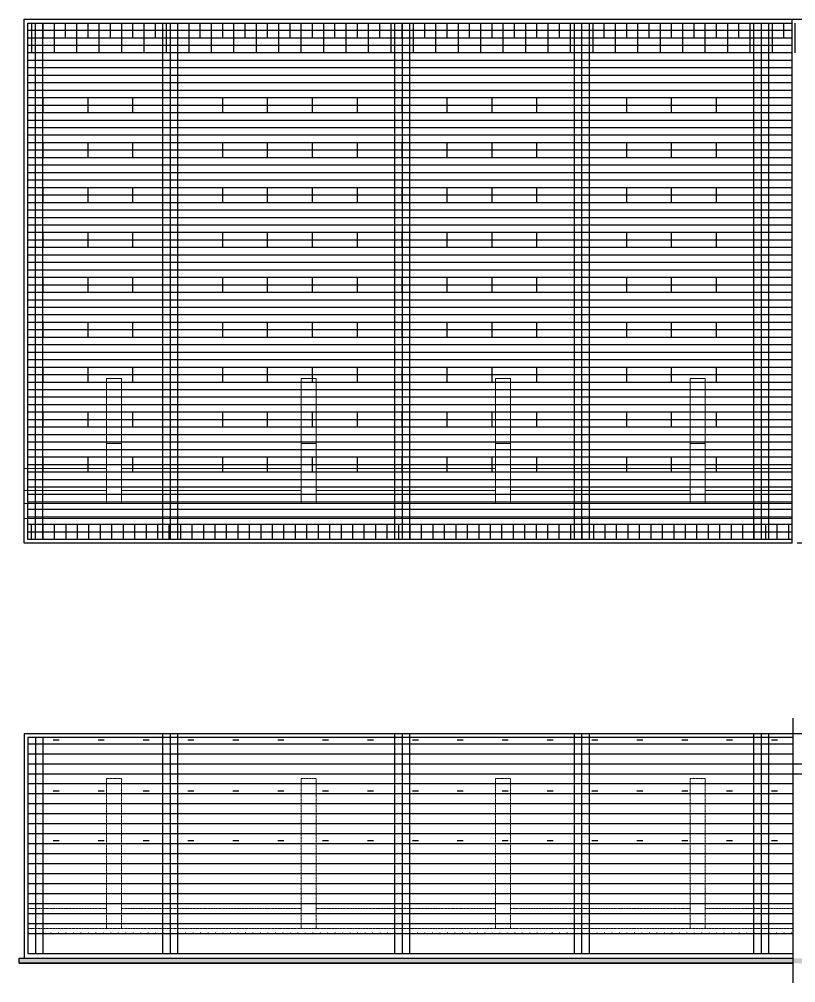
# Model space of a CAD drawing. Header units: centimetres. Extents: x 21448 to 61951, y 7284 to 18464.
# Drawn here: x 50828 to 52385, y 12586 to 14517 of the extents above; entities that cross this region are included whole.
import ezdxf

# ---------------------------------------------------------------- set-up
doc = ezdxf.new("R2010")
doc.units = ezdxf.units.CM
doc.header["$MEASUREMENT"] = 0
doc.linetypes.add('HIDDEN', pattern=[0.375, 0.25, -0.125])
for name, color, linetype, lineweight in [('HATCH', 250, 'Continuous', 9), ('KHUAT', 254, 'HIDDEN', 15), ('THAY', 7, 'Continuous', 25), ('THEPDAI', 3, 'Continuous', 30), ('THEPDOC', 1, 'Continuous', 40)]:
    doc.layers.add(name, color=color, linetype=linetype, lineweight=lineweight)
doc.layers.add('Thep chu', color=1, linetype='Continuous')

msp = doc.modelspace()

# ---------------------------------------------------------------- hatches: boundary and pattern name
at = {"layer": 'HATCH'}
h = msp.add_hatch(dxfattribs=at)
h.set_pattern_fill('AR-CONC', color=256, style=0)
h.set_pattern_definition([(50, (0, 0), (7.1726018, -0.62752135), [0.75, -8.25]), (355, (0, 0), (-1.3875133, 7.5219213), [0.6, -6.6]), (100.4514, (0.598, -0.052), (5.7850938, 6.8943954), [0.6374019, -7.0114211]), (46.1842, (0, 2), (10.6724105, -1.6551901), [1.125, -12.375]), (96.6356, (0.889, 1.862), (9.346627, 9.7411787), [0.9561029, -10.51713]), (351.1842, (0, 2), (9.3466195, 9.741186), [0.9, -9.9]), (21, (1, 1.5), (5.9690705, -4.0261889), [0.75, -8.25]), (326, (1, 1.5), (2.4331533, 7.25150045), [0.6, -6.6]), (71.4514, (1.4974, 1.1645), (8.4022263, 3.225305), [0.6374019, -7.0114211]), (37.5, (0, 0), (0.12159855, 3.32893854), [0, -6.52, 0, -6.7, 0, -6.625]), (7.5, (0, 0), (2.63069537, 3.94411712), [0, -3.82, 0, -6.37, 0, -2.525]), (327.5, (-2.23, 0), (5.33822436, -0.22554872), [0, -2.5, 0, -7.8, 0, -10.35]), (317.5, (-3.23, 0), (5.8318617, 1.00104982), [0, -3.25, 0, -5.18, 0, -7.35])])
h.paths.add_polyline_path([(53937.9, 12634.9), (50827.9, 12634.9), (50827.9, 12624.9), (53937.9, 12624.9)])

# ---------------------------------------------------------------- linework, layer by layer
at = {"layer": 'KHUAT', "color": 4, "linetype": 'ByBlock'}
for p, q in [((51032.9, 13796.5), (51002.9, 13796.5)), ((51002.9, 13546.5), (51002.9, 13796.5)), ((51032.9, 13546.5), (51032.9, 13796.5)), ((51422.9, 13796.5), (51392.9, 13796.5)), ((51392.9, 13546.5), (51392.9, 13796.5)), ((51422.9, 13546.5), (51422.9, 13796.5)), ((51812.9, 13796.5), (51782.9, 13796.5)), ((51782.9, 13546.5), (51782.9, 13796.5)), ((51812.9, 13546.5), (51812.9, 13796.5)), ((52202.9, 13796.5), (52172.9, 13796.5)), ((52172.9, 13546.5), (52172.9, 13796.5)), ((52202.9, 13546.5), (52202.9, 13796.5)), ((51032.9, 13666.5), (51002.9, 13666.5)), ((51422.9, 13666.5), (51392.9, 13666.5)), ((51812.9, 13666.5), (51782.9, 13666.5)), ((52202.9, 13666.5), (52172.9, 13666.5)), ((51002.9, 13616.5), (50837.9, 13616.5)), ((51392.9, 13616.5), (51032.9, 13616.5)), ((51782.9, 13616.5), (51422.9, 13616.5)), ((52172.9, 13616.5), (51812.9, 13616.5)), ((52377.9, 13616.5), (52202.9, 13616.5)), ((51002.9, 13572.5), (50837.9, 13572.5)), ((51392.9, 13572.5), (51032.9, 13572.5)), ((51782.9, 13572.5), (51422.9, 13572.5)), ((52172.9, 13572.5), (51812.9, 13572.5)), ((52377.9, 13572.5), (52202.9, 13572.5)), ((52377.9, 13546.5), (50837.9, 13546.5)), ((52377.9, 13516.5), (50837.9, 13516.5))]:
    msp.add_line(p, q, dxfattribs=at)
at = {"layer": 'KHUAT', "color": 3}
for p, q in [((51002.9, 12994.9), (51002.9, 12694.9)), ((51002.9, 12994.9), (51032.9, 12994.9)), ((51032.9, 12994.9), (51032.9, 12694.9)), ((51392.9, 12994.9), (51392.9, 12694.9)), ((51392.9, 12994.9), (51422.9, 12994.9)), ((51422.9, 12994.9), (51422.9, 12694.9)), ((51782.9, 12994.9), (51782.9, 12694.9)), ((51782.9, 12994.9), (51812.9, 12994.9)), ((51812.9, 12994.9), (51812.9, 12694.9)), ((52172.9, 12994.9), (52172.9, 12694.9)), ((52172.9, 12994.9), (52202.9, 12994.9)), ((52202.9, 12994.9), (52202.9, 12694.9))]:
    msp.add_line(p, q, dxfattribs=at)
at = {"layer": 'KHUAT'}
for p, q in [((50845.4, 12734.9), (51002.9, 12734.9)), ((51032.9, 12734.9), (51392.9, 12734.9)), ((51422.9, 12734.9), (51782.9, 12734.9)), ((51812.9, 12734.9), (52172.9, 12734.9)), ((52202.9, 12734.9), (52378.9, 12734.9)), ((50845.4, 12694.9), (52378.9, 12694.9))]:
    msp.add_line(p, q, dxfattribs=at)
at = {"layer": 'THAY'}
for p, q in [((52377.9, 13466.5), (52377.9, 14516.5)), ((52378.9, 13115.9), (52378.9, 12586)), ((53927.9, 13084.9), (50837.9, 13084.9)), ((50837.9, 13084.9), (50837.9, 12634.9)), ((50827.9, 12624.9), (50827.9, 12634.9)), ((50827.9, 12634.9), (50837.9, 12634.9)), ((50837.9, 12634.9), (52378.9, 12634.9)), ((50827.9, 12624.9), (52378.9, 12624.9))]:
    msp.add_line(p, q, dxfattribs=at)
for points in [[(52377.9, 13466.5), (50837.9, 13466.5), (50837.9, 14516.5), (53927.9, 14516.5), (53927.9, 13466.5), (52387.9, 13466.5)], [(52378.9, 12624.9), (50827.9, 12624.9), (50827.9, 12634.9), (52378.9, 12634.9)]]:
    msp.add_lwpolyline(points, dxfattribs=at)
at = {"layer": 'Thep chu'}
for p, q in [((50845.4, 14509), (52377.9, 14509)), ((50845.4, 13474), (50845.4, 14509)), ((50860.4, 13474), (50860.4, 14509)), ((50875.4, 13474), (50875.4, 14509)), ((51115.4, 14509), (51115.4, 13474)), ((51130.4, 14509), (51130.4, 13474)), ((51145.4, 14509), (51145.4, 13474)), ((51580.4, 14509), (51580.4, 13474)), ((51595.4, 14509), (51595.4, 13474)), ((51610.4, 14509), (51610.4, 13474)), ((51940.4, 14509), (51940.4, 13474)), ((51955.4, 14509), (51955.4, 13474)), ((51970.4, 14509), (51970.4, 13474)), ((52300.4, 14509), (52300.4, 13474)), ((52315.4, 14509), (52315.4, 13474)), ((52330.4, 14509), (52330.4, 13474)), ((52377.9, 14494), (50845.4, 14494)), ((52377.9, 14479), (50845.4, 14479)), ((52377.9, 14464), (50845.4, 14464)), ((52377.9, 14449), (50845.4, 14449)), ((52377.9, 14434), (50845.4, 14434)), ((52377.9, 14419), (50845.4, 14419)), ((52377.9, 14404), (50845.4, 14404)), ((52377.9, 14389), (50845.4, 14389)), ((52377.9, 14374), (50845.4, 14374)), ((52377.9, 14359), (50845.4, 14359)), ((52377.9, 14344), (50845.4, 14344)), ((52377.9, 14329), (50845.4, 14329)), ((52377.9, 14314), (50845.4, 14314)), ((52377.9, 14299), (50845.4, 14299)), ((52377.9, 14284), (50845.4, 14284)), ((52377.9, 14269), (50845.4, 14269)), ((52377.9, 14254), (50845.4, 14254)), ((52377.9, 14239), (50845.4, 14239)), ((52377.9, 14224), (50845.4, 14224)), ((52377.9, 14209), (50845.4, 14209)), ((52377.9, 14194), (50845.4, 14194)), ((52377.9, 14179), (50845.4, 14179)), ((52377.9, 14164), (50845.4, 14164)), ((52377.9, 14149), (50845.4, 14149)), ((52377.9, 14134), (50845.4, 14134)), ((52377.9, 14119), (50845.4, 14119)), ((52377.9, 14104), (50845.4, 14104)), ((52377.9, 14089), (50845.4, 14089)), ((52377.9, 14074), (50845.4, 14074)), ((52377.9, 14059), (50845.4, 14059)), ((52377.9, 14044), (50845.4, 14044)), ((52377.9, 14029), (50845.4, 14029)), ((52377.9, 14014), (50845.4, 14014)), ((52377.9, 13999), (50845.4, 13999)), ((52377.9, 13984), (50845.4, 13984)), ((52377.9, 13969), (50845.4, 13969)), ((52377.9, 13954), (50845.4, 13954)), ((52377.9, 13939), (50845.4, 13939)), ((52377.9, 13924), (50845.4, 13924)), ((52377.9, 13909), (50845.4, 13909)), ((52377.9, 13894), (50845.4, 13894)), ((52377.9, 13879), (50845.4, 13879)), ((52377.9, 13864), (50845.4, 13864)), ((52377.9, 13849), (50845.4, 13849)), ((52377.9, 13834), (50845.4, 13834)), ((52377.9, 13819), (50845.4, 13819)), ((52377.9, 13804), (50845.4, 13804)), ((52377.9, 13789), (50845.4, 13789)), ((52377.9, 13774), (50845.4, 13774)), ((52377.9, 13759), (50845.4, 13759)), ((52377.9, 13744), (50845.4, 13744)), ((52377.9, 13729), (50845.4, 13729)), ((52377.9, 13714), (50845.4, 13714)), ((52377.9, 13699), (50845.4, 13699)), ((52377.9, 13684), (50845.4, 13684)), ((52377.9, 13669), (50845.4, 13669)), ((52377.9, 13654), (50845.4, 13654)), ((52377.9, 13639), (50845.4, 13639)), ((52377.9, 13624), (50845.4, 13624)), ((52377.9, 13609), (50845.4, 13609)), ((52377.9, 13594), (50845.4, 13594)), ((52377.9, 13579), (50845.4, 13579)), ((52377.9, 13564), (50845.4, 13564)), ((52377.9, 13549), (50845.4, 13549)), ((52377.9, 13534), (50845.4, 13534)), ((52377.9, 13519), (50845.4, 13519)), ((52377.9, 13504), (50845.4, 13504)), ((52377.9, 13489), (50845.4, 13489)), ((52377.9, 13474), (50845.4, 13474)), ((50845.4, 13077.4), (50845.4, 12644.9)), ((52378.9, 13077.4), (50845.4, 13077.4)), ((50860.4, 13077.4), (50860.4, 12644.9)), ((50875.4, 13077.4), (50875.4, 12644.9)), ((51115.4, 13084.9), (51115.4, 12644.9)), ((51130.4, 13084.9), (51130.4, 12644.9)), ((51145.4, 13084.9), (51145.4, 12644.9)), ((51580.4, 13084.9), (51580.4, 12644.9)), ((51595.4, 13084.9), (51595.4, 12644.9)), ((51610.4, 13084.9), (51610.4, 12644.9)), ((51940.4, 13084.9), (51940.4, 12644.9)), ((51955.4, 13084.9), (51955.4, 12644.9)), ((51970.4, 13084.9), (51970.4, 12644.9)), ((52300.4, 13084.9), (52300.4, 12644.9)), ((52315.4, 13084.9), (52315.4, 12644.9)), ((52330.4, 13084.9), (52330.4, 12644.9)), ((50845.4, 13064.9), (52378.9, 13064.9)), ((50845.4, 13044.9), (52378.9, 13044.9)), ((50845.4, 13024.9), (53920.4, 13024.9)), ((50845.4, 13004.9), (53920.4, 13004.9)), ((50845.4, 12984.9), (52378.9, 12984.9)), ((50845.4, 12964.9), (52378.9, 12964.9)), ((50845.4, 12944.9), (52378.9, 12944.9)), ((50845.4, 12924.9), (52378.9, 12924.9)), ((50845.4, 12904.9), (52378.9, 12904.9)), ((50845.4, 12884.9), (52378.9, 12884.9)), ((50845.4, 12864.9), (52378.9, 12864.9)), ((50845.4, 12844.9), (52378.9, 12844.9)), ((50845.4, 12824.9), (52378.9, 12824.9)), ((50845.4, 12804.9), (52378.9, 12804.9)), ((50845.4, 12784.9), (52378.9, 12784.9)), ((50845.4, 12764.9), (52378.9, 12764.9)), ((50845.4, 12744.9), (52378.9, 12744.9)), ((50845.4, 12724.9), (52378.9, 12724.9)), ((50845.4, 12704.9), (52378.9, 12704.9)), ((50845.4, 12684.9), (52378.9, 12684.9)), ((50845.4, 12644.9), (52378.9, 12644.9))]:
    msp.add_line(p, q, dxfattribs=at)
at = {"layer": 'THEPDAI'}
for p, q in [((50852.7, 14509), (50852.7, 14449)), ((50875.2, 14509), (50875.2, 14479)), ((50897.7, 14509), (50897.7, 14449)), ((50920.2, 14509), (50920.2, 14479)), ((50942.7, 14509), (50942.7, 14449)), ((50965.2, 14509), (50965.2, 14479)), ((50987.7, 14509), (50987.7, 14449)), ((51010.2, 14509), (51010.2, 14479)), ((51032.7, 14509), (51032.7, 14449)), ((51055.2, 14509), (51055.2, 14479)), ((51077.7, 14509), (51077.7, 14449)), ((51100.2, 14509), (51100.2, 14479)), ((51122.7, 14509), (51122.7, 14449)), ((51145.2, 14509), (51145.2, 14479)), ((51167.7, 14509), (51167.7, 14449)), ((51190.2, 14509), (51190.2, 14479)), ((51212.7, 14509), (51212.7, 14449)), ((51235.2, 14509), (51235.2, 14479)), ((51257.7, 14509), (51257.7, 14449)), ((51280.2, 14509), (51280.2, 14479)), ((51302.7, 14509), (51302.7, 14449)), ((51325.2, 14509), (51325.2, 14479)), ((51347.7, 14509), (51347.7, 14449)), ((51370.2, 14509), (51370.2, 14479)), ((51392.7, 14509), (51392.7, 14449)), ((51415.2, 14509), (51415.2, 14479)), ((51437.7, 14509), (51437.7, 14449)), ((51460.2, 14509), (51460.2, 14479)), ((51482.7, 14509), (51482.7, 14449)), ((51505.2, 14509), (51505.2, 14479)), ((51527.7, 14509), (51527.7, 14449)), ((51550.2, 14509), (51550.2, 14479)), ((51572.7, 14509), (51572.7, 14449)), ((51595.2, 14509), (51595.2, 14479)), ((51617.7, 14509), (51617.7, 14449)), ((51640.2, 14509), (51640.2, 14479)), ((51662.7, 14509), (51662.7, 14449)), ((51685.2, 14509), (51685.2, 14479)), ((51707.7, 14509), (51707.7, 14449)), ((51730.2, 14509), (51730.2, 14479)), ((51752.7, 14509), (51752.7, 14449)), ((51775.2, 14509), (51775.2, 14479)), ((51797.7, 14509), (51797.7, 14449)), ((51820.2, 14509), (51820.2, 14479)), ((51842.7, 14509), (51842.7, 14449)), ((51865.2, 14509), (51865.2, 14479)), ((51887.7, 14509), (51887.7, 14449)), ((51910.2, 14509), (51910.2, 14479)), ((51932.7, 14509), (51932.7, 14449)), ((51955.2, 14509), (51955.2, 14479)), ((51977.7, 14509), (51977.7, 14449)), ((52000.2, 14509), (52000.2, 14479)), ((52022.7, 14509), (52022.7, 14449)), ((52045.2, 14509), (52045.2, 14479)), ((52067.7, 14509), (52067.7, 14449)), ((52090.2, 14509), (52090.2, 14479)), ((52112.7, 14509), (52112.7, 14449)), ((52135.2, 14509), (52135.2, 14479)), ((52157.7, 14509), (52157.7, 14449)), ((52180.2, 14509), (52180.2, 14479)), ((52202.7, 14509), (52202.7, 14449)), ((52225.2, 14509), (52225.2, 14479)), ((52247.7, 14509), (52247.7, 14449)), ((52270.2, 14509), (52270.2, 14479)), ((52292.7, 14509), (52292.7, 14449)), ((52315.2, 14509), (52315.2, 14479)), ((52337.7, 14509), (52337.7, 14449)), ((52360.2, 14509), (52360.2, 14479)), ((52382.7, 14509), (52382.7, 14449)), ((50875.2, 14359), (50875.2, 14329)), ((50965.2, 14359), (50965.2, 14329)), ((51055.2, 14359), (51055.2, 14329)), ((51145.2, 14359), (51145.2, 14329)), ((51235.2, 14359), (51235.2, 14329)), ((51325.2, 14359), (51325.2, 14329)), ((51415.2, 14359), (51415.2, 14329)), ((51505.2, 14359), (51505.2, 14329)), ((51595.2, 14359), (51595.2, 14329)), ((51685.2, 14359), (51685.2, 14329)), ((51775.2, 14359), (51775.2, 14329)), ((51865.2, 14359), (51865.2, 14329)), ((51955.2, 14359), (51955.2, 14329)), ((52045.2, 14359), (52045.2, 14329)), ((52135.2, 14359), (52135.2, 14329)), ((52225.2, 14359), (52225.2, 14329)), ((52315.2, 14359), (52315.2, 14329)), ((50875.2, 14269), (50875.2, 14239)), ((50965.2, 14269), (50965.2, 14239)), ((51055.2, 14269), (51055.2, 14239)), ((51145.2, 14269), (51145.2, 14239)), ((51235.2, 14269), (51235.2, 14239)), ((51325.2, 14269), (51325.2, 14239)), ((51415.2, 14269), (51415.2, 14239)), ((51505.2, 14269), (51505.2, 14239)), ((51595.2, 14269), (51595.2, 14239)), ((51685.2, 14269), (51685.2, 14239)), ((51775.2, 14269), (51775.2, 14239)), ((51865.2, 14269), (51865.2, 14239)), ((51955.2, 14269), (51955.2, 14239)), ((52045.2, 14269), (52045.2, 14239)), ((52135.2, 14269), (52135.2, 14239)), ((52225.2, 14269), (52225.2, 14239)), ((52315.2, 14269), (52315.2, 14239)), ((50875.2, 14179), (50875.2, 14149)), ((50965.2, 14179), (50965.2, 14149)), ((51055.2, 14179), (51055.2, 14149)), ((51145.2, 14179), (51145.2, 14149)), ((51235.2, 14179), (51235.2, 14149)), ((51325.2, 14179), (51325.2, 14149)), ((51415.2, 14179), (51415.2, 14149)), ((51505.2, 14179), (51505.2, 14149)), ((51595.2, 14179), (51595.2, 14149)), ((51685.2, 14179), (51685.2, 14149)), ((51775.2, 14179), (51775.2, 14149)), ((51865.2, 14179), (51865.2, 14149)), ((51955.2, 14179), (51955.2, 14149)), ((52045.2, 14179), (52045.2, 14149)), ((52135.2, 14179), (52135.2, 14149)), ((52225.2, 14179), (52225.2, 14149)), ((52315.2, 14179), (52315.2, 14149)), ((50875.2, 14089), (50875.2, 14059)), ((50965.2, 14089), (50965.2, 14059)), ((51055.2, 14089), (51055.2, 14059)), ((51145.2, 14089), (51145.2, 14059)), ((51235.2, 14089), (51235.2, 14059)), ((51325.2, 14089), (51325.2, 14059)), ((51415.2, 14089), (51415.2, 14059)), ((51505.2, 14089), (51505.2, 14059)), ((51595.2, 14089), (51595.2, 14059)), ((51685.2, 14089), (51685.2, 14059)), ((51775.2, 14089), (51775.2, 14059)), ((51865.2, 14089), (51865.2, 14059)), ((51955.2, 14089), (51955.2, 14059)), ((52045.2, 14089), (52045.2, 14059)), ((52135.2, 14089), (52135.2, 14059)), ((52225.2, 14089), (52225.2, 14059)), ((52315.2, 14089), (52315.2, 14059)), ((50875.2, 13999), (50875.2, 13969)), ((50965.2, 13999), (50965.2, 13969)), ((51055.2, 13999), (51055.2, 13969)), ((51145.2, 13999), (51145.2, 13969)), ((51235.2, 13999), (51235.2, 13969)), ((51325.2, 13999), (51325.2, 13969)), ((51415.2, 13999), (51415.2, 13969)), ((51505.2, 13999), (51505.2, 13969)), ((51595.2, 13999), (51595.2, 13969)), ((51685.2, 13999), (51685.2, 13969)), ((51775.2, 13999), (51775.2, 13969)), ((51865.2, 13999), (51865.2, 13969)), ((51955.2, 13999), (51955.2, 13969)), ((52045.2, 13999), (52045.2, 13969)), ((52135.2, 13999), (52135.2, 13969)), ((52225.2, 13999), (52225.2, 13969)), ((52315.2, 13999), (52315.2, 13969)), ((50875.2, 13909), (50875.2, 13879)), ((50965.2, 13909), (50965.2, 13879)), ((51055.2, 13909), (51055.2, 13879)), ((51145.2, 13909), (51145.2, 13879)), ((51235.2, 13909), (51235.2, 13879)), ((51325.2, 13909), (51325.2, 13879)), ((51415.2, 13909), (51415.2, 13879)), ((51505.2, 13909), (51505.2, 13879)), ((51595.2, 13909), (51595.2, 13879)), ((51685.2, 13909), (51685.2, 13879)), ((51775.2, 13909), (51775.2, 13879)), ((51865.2, 13909), (51865.2, 13879)), ((51955.2, 13909), (51955.2, 13879)), ((52045.2, 13909), (52045.2, 13879)), ((52135.2, 13909), (52135.2, 13879)), ((52225.2, 13909), (52225.2, 13879)), ((52315.2, 13909), (52315.2, 13879)), ((50875.2, 13819), (50875.2, 13789)), ((50965.2, 13819), (50965.2, 13789)), ((51055.2, 13819), (51055.2, 13789)), ((51145.2, 13819), (51145.2, 13789)), ((51235.2, 13819), (51235.2, 13789)), ((51325.2, 13819), (51325.2, 13789)), ((51415.2, 13819), (51415.2, 13789)), ((51505.2, 13819), (51505.2, 13789)), ((51595.2, 13819), (51595.2, 13789)), ((51685.2, 13819), (51685.2, 13789)), ((51775.2, 13819), (51775.2, 13789)), ((51865.2, 13819), (51865.2, 13789)), ((51955.2, 13819), (51955.2, 13789)), ((52045.2, 13819), (52045.2, 13789)), ((52135.2, 13819), (52135.2, 13789)), ((52225.2, 13819), (52225.2, 13789)), ((52315.2, 13819), (52315.2, 13789)), ((50875.2, 13729), (50875.2, 13699)), ((50965.2, 13729), (50965.2, 13699)), ((51055.2, 13729), (51055.2, 13699)), ((51145.2, 13729), (51145.2, 13699)), ((51235.2, 13729), (51235.2, 13699)), ((51325.2, 13729), (51325.2, 13699)), ((51415.2, 13729), (51415.2, 13699)), ((51505.2, 13729), (51505.2, 13699)), ((51595.2, 13729), (51595.2, 13699)), ((51685.2, 13729), (51685.2, 13699)), ((51775.2, 13729), (51775.2, 13699)), ((51865.2, 13729), (51865.2, 13699)), ((51955.2, 13729), (51955.2, 13699)), ((52045.2, 13729), (52045.2, 13699)), ((52135.2, 13729), (52135.2, 13699)), ((52225.2, 13729), (52225.2, 13699)), ((52315.2, 13729), (52315.2, 13699)), ((50875.2, 13639), (50875.2, 13609)), ((50965.2, 13639), (50965.2, 13609)), ((51055.2, 13639), (51055.2, 13609)), ((51145.2, 13639), (51145.2, 13609)), ((51235.2, 13639), (51235.2, 13609)), ((51325.2, 13639), (51325.2, 13609)), ((51415.2, 13639), (51415.2, 13609)), ((51505.2, 13639), (51505.2, 13609)), ((51595.2, 13639), (51595.2, 13609)), ((51685.2, 13639), (51685.2, 13609)), ((51775.2, 13639), (51775.2, 13609)), ((51865.2, 13639), (51865.2, 13609)), ((51955.2, 13639), (51955.2, 13609)), ((52045.2, 13639), (52045.2, 13609)), ((52135.2, 13639), (52135.2, 13609)), ((52225.2, 13639), (52225.2, 13609)), ((52315.2, 13639), (52315.2, 13609)), ((50852.7, 13474), (50852.7, 13504)), ((50875.7, 13474), (50875.7, 13504)), ((50898.7, 13474), (50898.7, 13504)), ((50921.7, 13474), (50921.7, 13504)), ((50944.7, 13474), (50944.7, 13504)), ((50967.7, 13474), (50967.7, 13504)), ((50990.7, 13474), (50990.7, 13504)), ((51013.7, 13474), (51013.7, 13504)), ((51036.7, 13474), (51036.7, 13504)), ((51059.7, 13474), (51059.7, 13504)), ((51082.7, 13474), (51082.7, 13504)), ((51105.7, 13474), (51105.7, 13504)), ((51128.7, 13474), (51128.7, 13504)), ((51151.7, 13474), (51151.7, 13504)), ((51174.7, 13474), (51174.7, 13504)), ((51197.7, 13474), (51197.7, 13504)), ((51220.7, 13474), (51220.7, 13504)), ((51243.7, 13474), (51243.7, 13504)), ((51266.7, 13474), (51266.7, 13504)), ((51289.7, 13474), (51289.7, 13504)), ((51312.7, 13474), (51312.7, 13504)), ((51335.7, 13474), (51335.7, 13504)), ((51358.7, 13474), (51358.7, 13504)), ((51381.7, 13474), (51381.7, 13504)), ((51404.7, 13474), (51404.7, 13504)), ((51427.7, 13474), (51427.7, 13504)), ((51450.7, 13474), (51450.7, 13504)), ((51473.7, 13474), (51473.7, 13504)), ((51496.7, 13474), (51496.7, 13504)), ((51519.7, 13474), (51519.7, 13504)), ((51542.7, 13474), (51542.7, 13504)), ((51565.7, 13474), (51565.7, 13504)), ((51588.7, 13474), (51588.7, 13504)), ((51611.7, 13474), (51611.7, 13504)), ((51634.7, 13474), (51634.7, 13504)), ((51657.7, 13474), (51657.7, 13504)), ((51680.7, 13474), (51680.7, 13504)), ((51703.7, 13474), (51703.7, 13504)), ((51726.7, 13474), (51726.7, 13504)), ((51749.7, 13474), (51749.7, 13504)), ((51772.7, 13474), (51772.7, 13504)), ((51795.7, 13474), (51795.7, 13504)), ((51818.7, 13474), (51818.7, 13504)), ((51841.7, 13474), (51841.7, 13504)), ((51864.7, 13474), (51864.7, 13504)), ((51887.7, 13474), (51887.7, 13504)), ((51910.7, 13474), (51910.7, 13504)), ((51933.7, 13474), (51933.7, 13504)), ((51956.7, 13474), (51956.7, 13504)), ((51979.7, 13474), (51979.7, 13504)), ((52002.7, 13474), (52002.7, 13504)), ((52025.7, 13474), (52025.7, 13504)), ((52048.7, 13474), (52048.7, 13504)), ((52071.7, 13474), (52071.7, 13504)), ((52094.7, 13474), (52094.7, 13504)), ((52117.7, 13474), (52117.7, 13504)), ((52140.7, 13474), (52140.7, 13504)), ((52163.7, 13474), (52163.7, 13504)), ((52186.7, 13474), (52186.7, 13504)), ((52209.7, 13474), (52209.7, 13504)), ((52232.7, 13474), (52232.7, 13504)), ((52255.7, 13474), (52255.7, 13504)), ((52278.7, 13474), (52278.7, 13504)), ((52301.7, 13474), (52301.7, 13504)), ((52324.7, 13474), (52324.7, 13504)), ((52347.7, 13474), (52347.7, 13504)), ((52370.7, 13474), (52370.7, 13504)), ((50896.2, 13073), (50908.2, 13073)), ((50986.2, 13073), (50998.2, 13073)), ((51076.2, 13073), (51088.2, 13073)), ((51166.2, 13073), (51178.2, 13073)), ((51256.2, 13073), (51268.2, 13073)), ((51346.2, 13073), (51358.2, 13073)), ((51436.2, 13073), (51448.2, 13073)), ((51526.2, 13073), (51538.2, 13073)), ((51616.2, 13073), (51628.2, 13073)), ((51706.2, 13073), (51718.2, 13073)), ((51796.2, 13073), (51808.2, 13073)), ((51886.2, 13073), (51898.2, 13073)), ((51976.2, 13073), (51988.2, 13073)), ((52066.2, 13073), (52078.2, 13073)), ((52156.2, 13073), (52168.2, 13073)), ((52246.2, 13073), (52258.2, 13073)), ((52336.2, 13073), (52348.2, 13073)), ((50896.2, 12970.3), (50908.2, 12970.3)), ((50986.2, 12970.3), (50998.2, 12970.3)), ((51076.2, 12970.3), (51088.2, 12970.3)), ((51166.2, 12970.3), (51178.2, 12970.3)), ((51256.2, 12970.3), (51268.2, 12970.3)), ((51346.2, 12970.3), (51358.2, 12970.3)), ((51436.2, 12970.3), (51448.2, 12970.3)), ((51526.2, 12970.3), (51538.2, 12970.3)), ((51616.2, 12970.3), (51628.2, 12970.3)), ((51706.2, 12970.3), (51718.2, 12970.3)), ((51796.2, 12970.3), (51808.2, 12970.3)), ((51886.2, 12970.3), (51898.2, 12970.3)), ((51976.2, 12970.3), (51988.2, 12970.3)), ((52066.2, 12970.3), (52078.2, 12970.3)), ((52156.2, 12970.3), (52168.2, 12970.3)), ((52246.2, 12970.3), (52258.2, 12970.3)), ((52336.2, 12970.3), (52348.2, 12970.3)), ((50896.2, 12870.7), (50908.2, 12870.7)), ((50986.2, 12870.7), (50998.2, 12870.7)), ((51076.2, 12870.7), (51088.2, 12870.7)), ((51166.2, 12870.7), (51178.2, 12870.7)), ((51256.2, 12870.7), (51268.2, 12870.7)), ((51346.2, 12870.7), (51358.2, 12870.7)), ((51436.2, 12870.7), (51448.2, 12870.7)), ((51526.2, 12870.7), (51538.2, 12870.7)), ((51616.2, 12870.7), (51628.2, 12870.7)), ((51706.2, 12870.7), (51718.2, 12870.7)), ((51796.2, 12870.7), (51808.2, 12870.7)), ((51886.2, 12870.7), (51898.2, 12870.7)), ((51976.2, 12870.7), (51988.2, 12870.7)), ((52066.2, 12870.7), (52078.2, 12870.7)), ((52156.2, 12870.7), (52168.2, 12870.7)), ((52246.2, 12870.7), (52258.2, 12870.7)), ((52336.2, 12870.7), (52348.2, 12870.7))]:
    msp.add_line(p, q, dxfattribs=at)
at = {"layer": 'THEPDOC', "const_width": 1}
for points in [[(50845.9, 12686.1, -1), (50846.9, 12686.1, -1)], [(50860.9, 12686.1, -1), (50861.9, 12686.1, -1)], [(50875.9, 12686.1, -1), (50876.9, 12686.1, -1)], [(50890.9, 12686.1, -1), (50891.9, 12686.1, -1)], [(50905.9, 12686.1, -1), (50906.9, 12686.1, -1)], [(50920.9, 12686.1, -1), (50921.9, 12686.1, -1)], [(50935.9, 12686.1, -1), (50936.9, 12686.1, -1)], [(50950.9, 12686.1, -1), (50951.9, 12686.1, -1)], [(50965.9, 12686.1, -1), (50966.9, 12686.1, -1)], [(50980.9, 12686.1, -1), (50981.9, 12686.1, -1)], [(50995.9, 12686.1, -1), (50996.9, 12686.1, -1)], [(51010.9, 12686.1, -1), (51011.9, 12686.1, -1)], [(51025.9, 12686.1, -1), (51026.9, 12686.1, -1)], [(51040.9, 12686.1, -1), (51041.9, 12686.1, -1)], [(51055.9, 12686.1, -1), (51056.9, 12686.1, -1)], [(51070.9, 12686.1, -1), (51071.9, 12686.1, -1)], [(51085.9, 12686.1, -1), (51086.9, 12686.1, -1)], [(51100.9, 12686.1, -1), (51101.9, 12686.1, -1)], [(51115.9, 12686.1, -1), (51116.9, 12686.1, -1)], [(51130.9, 12686.1, -1), (51131.9, 12686.1, -1)], [(51145.9, 12686.1, -1), (51146.9, 12686.1, -1)], [(51160.9, 12686.1, -1), (51161.9, 12686.1, -1)], [(51175.9, 12686.1, -1), (51176.9, 12686.1, -1)], [(51190.9, 12686.1, -1), (51191.9, 12686.1, -1)], [(51205.9, 12686.1, -1), (51206.9, 12686.1, -1)], [(51220.9, 12686.1, -1), (51221.9, 12686.1, -1)], [(51235.9, 12686.1, -1), (51236.9, 12686.1, -1)], [(51250.9, 12686.1, -1), (51251.9, 12686.1, -1)], [(51265.9, 12686.1, -1), (51266.9, 12686.1, -1)], [(51280.9, 12686.1, -1), (51281.9, 12686.1, -1)], [(51295.9, 12686.1, -1), (51296.9, 12686.1, -1)], [(51310.9, 12686.1, -1), (51311.9, 12686.1, -1)], [(51325.9, 12686.1, -1), (51326.9, 12686.1, -1)], [(51340.9, 12686.1, -1), (51341.9, 12686.1, -1)], [(51355.9, 12686.1, -1), (51356.9, 12686.1, -1)], [(51370.9, 12686.1, -1), (51371.9, 12686.1, -1)], [(51385.9, 12686.1, -1), (51386.9, 12686.1, -1)], [(51400.9, 12686.1, -1), (51401.9, 12686.1, -1)], [(51415.9, 12686.1, -1), (51416.9, 12686.1, -1)], [(51430.9, 12686.1, -1), (51431.9, 12686.1, -1)], [(51445.9, 12686.1, -1), (51446.9, 12686.1, -1)], [(51460.9, 12686.1, -1), (51461.9, 12686.1, -1)], [(51475.9, 12686.1, -1), (51476.9, 12686.1, -1)], [(51490.9, 12686.1, -1), (51491.9, 12686.1, -1)], [(51505.9, 12686.1, -1), (51506.9, 12686.1, -1)], [(51520.9, 12686.1, -1), (51521.9, 12686.1, -1)], [(51535.9, 12686.1, -1), (51536.9, 12686.1, -1)], [(51550.9, 12686.1, -1), (51551.9, 12686.1, -1)], [(51565.9, 12686.1, -1), (51566.9, 12686.1, -1)], [(51580.9, 12686.1, -1), (51581.9, 12686.1, -1)], [(51595.9, 12686.1, -1), (51596.9, 12686.1, -1)], [(51610.9, 12686.1, -1), (51611.9, 12686.1, -1)], [(51625.9, 12686.1, -1), (51626.9, 12686.1, -1)], [(51640.9, 12686.1, -1), (51641.9, 12686.1, -1)], [(51655.9, 12686.1, -1), (51656.9, 12686.1, -1)], [(51670.9, 12686.1, -1), (51671.9, 12686.1, -1)], [(51685.9, 12686.1, -1), (51686.9, 12686.1, -1)], [(51700.9, 12686.1, -1), (51701.9, 12686.1, -1)], [(51715.9, 12686.1, -1), (51716.9, 12686.1, -1)], [(51730.9, 12686.1, -1), (51731.9, 12686.1, -1)], [(51745.9, 12686.1, -1), (51746.9, 12686.1, -1)], [(51760.9, 12686.1, -1), (51761.9, 12686.1, -1)], [(51775.9, 12686.1, -1), (51776.9, 12686.1, -1)], [(51790.9, 12686.1, -1), (51791.9, 12686.1, -1)], [(51805.9, 12686.1, -1), (51806.9, 12686.1, -1)], [(51820.9, 12686.1, -1), (51821.9, 12686.1, -1)], [(51835.9, 12686.1, -1), (51836.9, 12686.1, -1)], [(51850.9, 12686.1, -1), (51851.9, 12686.1, -1)], [(51865.9, 12686.1, -1), (51866.9, 12686.1, -1)], [(51880.9, 12686.1, -1), (51881.9, 12686.1, -1)], [(51895.9, 12686.1, -1), (51896.9, 12686.1, -1)], [(51910.9, 12686.1, -1), (51911.9, 12686.1, -1)], [(51925.9, 12686.1, -1), (51926.9, 12686.1, -1)], [(51940.9, 12686.1, -1), (51941.9, 12686.1, -1)], [(51955.9, 12686.1, -1), (51956.9, 12686.1, -1)], [(51970.9, 12686.1, -1), (51971.9, 12686.1, -1)], [(51985.9, 12686.1, -1), (51986.9, 12686.1, -1)], [(52000.9, 12686.1, -1), (52001.9, 12686.1, -1)], [(52015.9, 12686.1, -1), (52016.9, 12686.1, -1)], [(52030.9, 12686.1, -1), (52031.9, 12686.1, -1)], [(52045.9, 12686.1, -1), (52046.9, 12686.1, -1)], [(52060.9, 12686.1, -1), (52061.9, 12686.1, -1)], [(52075.9, 12686.1, -1), (52076.9, 12686.1, -1)], [(52090.9, 12686.1, -1), (52091.9, 12686.1, -1)], [(52105.9, 12686.1, -1), (52106.9, 12686.1, -1)], [(52120.9, 12686.1, -1), (52121.9, 12686.1, -1)], [(52135.9, 12686.1, -1), (52136.9, 12686.1, -1)], [(52150.9, 12686.1, -1), (52151.9, 12686.1, -1)], [(52165.9, 12686.1, -1), (52166.9, 12686.1, -1)], [(52180.9, 12686.1, -1), (52181.9, 12686.1, -1)], [(52195.9, 12686.1, -1), (52196.9, 12686.1, -1)], [(52210.9, 12686.1, -1), (52211.9, 12686.1, -1)], [(52225.9, 12686.1, -1), (52226.9, 12686.1, -1)], [(52240.9, 12686.1, -1), (52241.9, 12686.1, -1)], [(52255.9, 12686.1, -1), (52256.9, 12686.1, -1)], [(52270.9, 12686.1, -1), (52271.9, 12686.1, -1)], [(52285.9, 12686.1, -1), (52286.9, 12686.1, -1)], [(52300.9, 12686.1, -1), (52301.9, 12686.1, -1)], [(52315.9, 12686.1, -1), (52316.9, 12686.1, -1)], [(52330.9, 12686.1, -1), (52331.9, 12686.1, -1)], [(52345.9, 12686.1, -1), (52346.9, 12686.1, -1)], [(52360.9, 12686.1, -1), (52361.9, 12686.1, -1)], [(52375.9, 12686.1, -1), (52376.9, 12686.1, -1)], [(50845.9, 12643.8, 1), (50846.9, 12643.8, 1)], [(50860.9, 12643.8, 1), (50861.9, 12643.8, 1)], [(50875.9, 12643.8, 1), (50876.9, 12643.8, 1)], [(50890.9, 12643.8, 1), (50891.9, 12643.8, 1)], [(50905.9, 12643.8, 1), (50906.9, 12643.8, 1)], [(50920.9, 12643.8, 1), (50921.9, 12643.8, 1)], [(50935.9, 12643.8, 1), (50936.9, 12643.8, 1)], [(50950.9, 12643.8, 1), (50951.9, 12643.8, 1)], [(50965.9, 12643.8, 1), (50966.9, 12643.8, 1)], [(50980.9, 12643.8, 1), (50981.9, 12643.8, 1)], [(50995.9, 12643.8, 1), (50996.9, 12643.8, 1)], [(51010.9, 12643.8, 1), (51011.9, 12643.8, 1)], [(51025.9, 12643.8, 1), (51026.9, 12643.8, 1)], [(51040.9, 12643.8, 1), (51041.9, 12643.8, 1)], [(51055.9, 12643.8, 1), (51056.9, 12643.8, 1)], [(51070.9, 12643.8, 1), (51071.9, 12643.8, 1)], [(51085.9, 12643.8, 1), (51086.9, 12643.8, 1)], [(51100.9, 12643.8, 1), (51101.9, 12643.8, 1)], [(51115.9, 12643.8, 1), (51116.9, 12643.8, 1)], [(51130.9, 12643.8, 1), (51131.9, 12643.8, 1)], [(51145.9, 12643.8, 1), (51146.9, 12643.8, 1)], [(51160.9, 12643.8, 1), (51161.9, 12643.8, 1)], [(51175.9, 12643.8, 1), (51176.9, 12643.8, 1)], [(51190.9, 12643.8, 1), (51191.9, 12643.8, 1)], [(51205.9, 12643.8, 1), (51206.9, 12643.8, 1)], [(51220.9, 12643.8, 1), (51221.9, 12643.8, 1)], [(51235.9, 12643.8, 1), (51236.9, 12643.8, 1)], [(51250.9, 12643.8, 1), (51251.9, 12643.8, 1)], [(51265.9, 12643.8, 1), (51266.9, 12643.8, 1)], [(51280.9, 12643.8, 1), (51281.9, 12643.8, 1)], [(51295.9, 12643.8, 1), (51296.9, 12643.8, 1)], [(51310.9, 12643.8, 1), (51311.9, 12643.8, 1)], [(51325.9, 12643.8, 1), (51326.9, 12643.8, 1)], [(51340.9, 12643.8, 1), (51341.9, 12643.8, 1)], [(51355.9, 12643.8, 1), (51356.9, 12643.8, 1)], [(51370.9, 12643.8, 1), (51371.9, 12643.8, 1)], [(51385.9, 12643.8, 1), (51386.9, 12643.8, 1)], [(51400.9, 12643.8, 1), (51401.9, 12643.8, 1)], [(51415.9, 12643.8, 1), (51416.9, 12643.8, 1)], [(51430.9, 12643.8, 1), (51431.9, 12643.8, 1)], [(51445.9, 12643.8, 1), (51446.9, 12643.8, 1)], [(51460.9, 12643.8, 1), (51461.9, 12643.8, 1)], [(51475.9, 12643.8, 1), (51476.9, 12643.8, 1)], [(51490.9, 12643.8, 1), (51491.9, 12643.8, 1)], [(51505.9, 12643.8, 1), (51506.9, 12643.8, 1)], [(51520.9, 12643.8, 1), (51521.9, 12643.8, 1)], [(51535.9, 12643.8, 1), (51536.9, 12643.8, 1)], [(51550.9, 12643.8, 1), (51551.9, 12643.8, 1)], [(51565.9, 12643.8, 1), (51566.9, 12643.8, 1)], [(51580.9, 12643.8, 1), (51581.9, 12643.8, 1)], [(51595.9, 12643.8, 1), (51596.9, 12643.8, 1)], [(51610.9, 12643.8, 1), (51611.9, 12643.8, 1)], [(51625.9, 12643.8, 1), (51626.9, 12643.8, 1)], [(51640.9, 12643.8, 1), (51641.9, 12643.8, 1)], [(51655.9, 12643.8, 1), (51656.9, 12643.8, 1)], [(51670.9, 12643.8, 1), (51671.9, 12643.8, 1)], [(51685.9, 12643.8, 1), (51686.9, 12643.8, 1)], [(51700.9, 12643.8, 1), (51701.9, 12643.8, 1)], [(51715.9, 12643.8, 1), (51716.9, 12643.8, 1)], [(51730.9, 12643.8, 1), (51731.9, 12643.8, 1)], [(51745.9, 12643.8, 1), (51746.9, 12643.8, 1)], [(51760.9, 12643.8, 1), (51761.9, 12643.8, 1)], [(51775.9, 12643.8, 1), (51776.9, 12643.8, 1)], [(51790.9, 12643.8, 1), (51791.9, 12643.8, 1)], [(51805.9, 12643.8, 1), (51806.9, 12643.8, 1)], [(51820.9, 12643.8, 1), (51821.9, 12643.8, 1)], [(51835.9, 12643.8, 1), (51836.9, 12643.8, 1)], [(51850.9, 12643.8, 1), (51851.9, 12643.8, 1)], [(51865.9, 12643.8, 1), (51866.9, 12643.8, 1)], [(51880.9, 12643.8, 1), (51881.9, 12643.8, 1)], [(51895.9, 12643.8, 1), (51896.9, 12643.8, 1)], [(51910.9, 12643.8, 1), (51911.9, 12643.8, 1)], [(51925.9, 12643.8, 1), (51926.9, 12643.8, 1)], [(51940.9, 12643.8, 1), (51941.9, 12643.8, 1)], [(51955.9, 12643.8, 1), (51956.9, 12643.8, 1)], [(51970.9, 12643.8, 1), (51971.9, 12643.8, 1)], [(51985.9, 12643.8, 1), (51986.9, 12643.8, 1)], [(52000.9, 12643.8, 1), (52001.9, 12643.8, 1)], [(52015.9, 12643.8, 1), (52016.9, 12643.8, 1)], [(52030.9, 12643.8, 1), (52031.9, 12643.8, 1)], [(52045.9, 12643.8, 1), (52046.9, 12643.8, 1)], [(52060.9, 12643.8, 1), (52061.9, 12643.8, 1)], [(52075.9, 12643.8, 1), (52076.9, 12643.8, 1)], [(52090.9, 12643.8, 1), (52091.9, 12643.8, 1)], [(52105.9, 12643.8, 1), (52106.9, 12643.8, 1)], [(52120.9, 12643.8, 1), (52121.9, 12643.8, 1)], [(52135.9, 12643.8, 1), (52136.9, 12643.8, 1)], [(52150.9, 12643.8, 1), (52151.9, 12643.8, 1)], [(52165.9, 12643.8, 1), (52166.9, 12643.8, 1)], [(52180.9, 12643.8, 1), (52181.9, 12643.8, 1)], [(52195.9, 12643.8, 1), (52196.9, 12643.8, 1)], [(52210.9, 12643.8, 1), (52211.9, 12643.8, 1)], [(52225.9, 12643.8, 1), (52226.9, 12643.8, 1)], [(52240.9, 12643.8, 1), (52241.9, 12643.8, 1)], [(52255.9, 12643.8, 1), (52256.9, 12643.8, 1)], [(52270.9, 12643.8, 1), (52271.9, 12643.8, 1)], [(52285.9, 12643.8, 1), (52286.9, 12643.8, 1)], [(52300.9, 12643.8, 1), (52301.9, 12643.8, 1)], [(52315.9, 12643.8, 1), (52316.9, 12643.8, 1)], [(52330.9, 12643.8, 1), (52331.9, 12643.8, 1)], [(52345.9, 12643.8, 1), (52346.9, 12643.8, 1)], [(52360.9, 12643.8, 1), (52361.9, 12643.8, 1)], [(52375.9, 12643.8, 1), (52376.9, 12643.8, 1)]]:
    msp.add_lwpolyline(points, format="xyb", close=True, dxfattribs=at)

doc.saveas('drawing.dxf')
